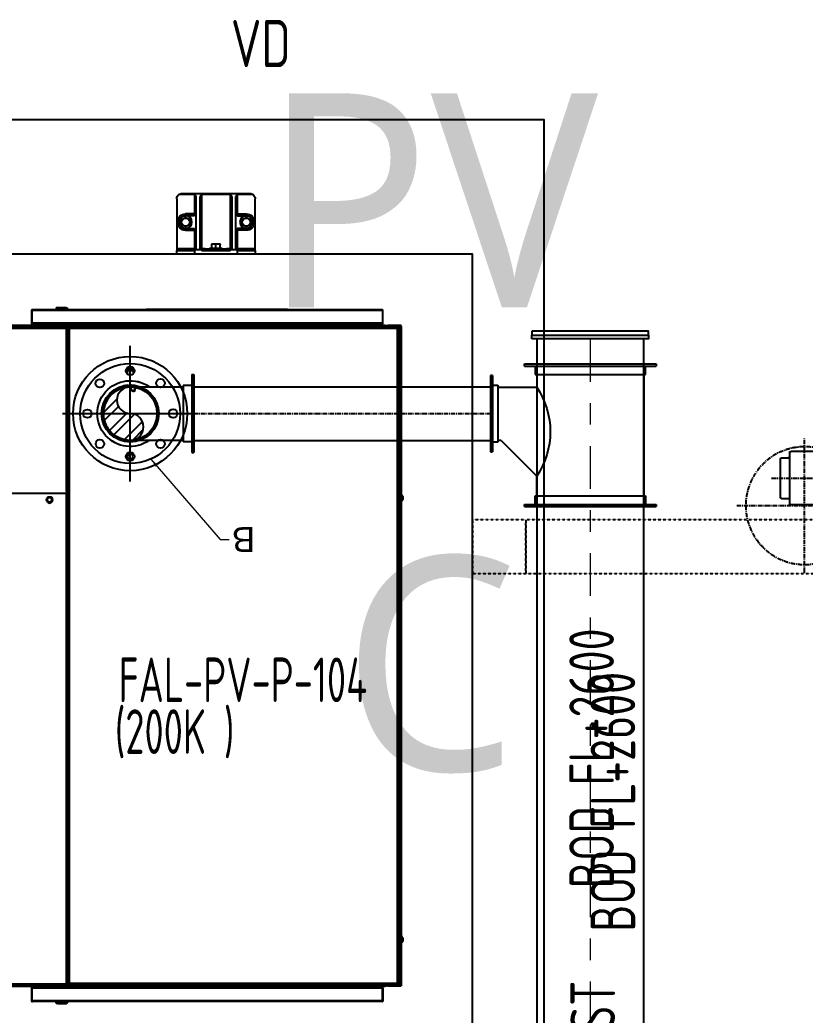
# Model space of a CAD drawing. Extents: x -76427 to 292734, y -42117 to 131250.
# Drawn here: x 13482 to 15682, y 4201 to 6989 of the extents above; entities that cross this region are included whole.
import ezdxf
from ezdxf.enums import TextEntityAlignment as Align

# ---------------------------------------------------------------- set-up
doc = ezdxf.new("R2010")
doc.units = 0
doc.header["$LTSCALE"] = 10
for name, pattern in [('XFM7P10PV$0$CENTER', [2, 1.25, -0.25, 0.25, -0.25]), ('XFM7P10PV$0$Dashed', [2, 1, -1]), ('XFM7P10PV$0$中心', [29.999999, 12, -6, 6, -6]), ('XFM7P10PV-200K$0$CENTER', [2, 1.25, -0.25, 0.25, -0.25]), ('XFM7P10PV-200K$0$中心', [29.999999, 12, -6, 6, -6])]:
    doc.linetypes.add(name, pattern=pattern)
for name, color, linetype in [('H12PL1$0$A-ZONE', 252, 'Continuous'), ('XFM7P10PV$0$M-CWTR-CENT', 252, 'XFM7P10PV$0$CENTER'), ('XFM7P10PV$0$M-CWTR-VAVE', 252, 'Continuous'), ('XFM7P10PV$0$M-HVAC-DAPR', 252, 'Continuous'), ('XFM7P10PV$0$SUPPORT', 252, 'XFM7P10PV$0$Dashed'), ('XFM7P10PV$0$U-CV-EXH-DUCT', 252, 'Continuous'), ('XFM7P10PV$0$U-PCW-TXT', 252, 'Continuous'), ('XFM7P10PV$0$U-PV-EXH', 252, 'Continuous'), ('XFM7P10PV-200K$0$U-CV-EXH-DUCT', 110, 'Continuous'), ('XFM7P10PV-200K$0$U-PCW-TXT', 3, 'Continuous'), ('XFM7P10PV-200K$0$U-PV-EXH', 7, 'Continuous'), ('XFM7Q10PV-200K$0$PV-EQ(200K)', 22, 'Continuous'), ('XFM7Q10PV-200K$0$U-CDA-TXT', 4, 'Continuous')]:
    doc.layers.add(name, color=color, linetype=linetype)
doc.layers.add('XFM7P10PV$0$M-HVAC-DUCT-CNTR', color=252, linetype='XFM7P10PV$0$中心', lineweight=9)
doc.layers.add('XFM7P10PV-200K$0$M-HVAC-DUCT-CNTR', color=1, linetype='XFM7P10PV-200K$0$中心', lineweight=9, true_color=0xff0000)
doc.styles.add('H12PL1$0$Standard', font='', dxfattribs={"width": 0.8})
doc.styles.add('XFM7P10PV$0$aa-txt', font='isocp.shx', dxfattribs={"bigfont": 'chineset'})
doc.styles.add('XFM7P10PV-200K$0$aa-txt', font='isocp.shx', dxfattribs={"bigfont": 'chineset'})
doc.styles.add('XFM7Q10PV-200K$0$aa-txt', font='isocp.shx', dxfattribs={"bigfont": 'chineset.shx'})
doc.styles.add('XFM7Q10PV-200K$0$Atlas Copco 3.5mm', font='arial.ttf')
doc.styles.get('H12PL1$0$Standard').set_extended_font_data('Microsoft JhengHei')
doc.dimstyles.new('XFM7Q10PV-200K$0$Atlas Copco$7', dxfattribs={"dimscale": 10, "dimtxt": 3.5, "dimasz": 2.5, "dimexe": 2, "dimexo": 1, "dimgap": 0.762, "dimtad": 1, "dimdec": 1, "dimrnd": 1e-08, "dimtxsty": 'XFM7Q10PV-200K$0$Atlas Copco 3.5mm', "dimcen": 0.09, "dimdle": 10, "dimclrd": 7, "dimclre": 256, "dimclrt": 7, "dimadec": 1, "dimazin": 2, "dimtfac": 1, "dimtdec": 4, "dimtmove": 0, "dimatfit": 3, "dimfxl": 1, "dimtolj": 1, "dimlwd": 9, "dimlwe": 9, "dimarcsym": 0})

# ---------------------------------------------------------------- blocks, each defined once
blk = doc.blocks.new('H12PL1')
at = {"layer": 'H12PL1$0$A-ZONE', "style": 'H12PL1$0$Standard'}
for s, p in [('PV', (14631.11, 6783.17)), ('C', (14631.11, 5485.87))]:
    blk.add_text(s, height=600, dxfattribs=at).set_placement(p, align=Align.TOP_CENTER)
blk = doc.blocks.new('XFM7Q10PV-200K$0$A$C2895ce91')
for p, q in [((-157.1, 110), (-167.1, 110)), ((-157.1, 110), (-152.1, 110)), ((-157.1, 60), (-157.1, 110)), ((-152.1, 110), (-152.1, 60)), ((-152.1, 110), (-12.1, 110)), ((-100.1, 85), (-100.1, 61.6)), ((-95.1, 85), (-95.1, 60)), ((-87, 90.8), (-87.1, 90.8)), ((-77, 96.5), (-77.1, 96.5)), ((-67, 90.8), (-67.1, 90.8)), ((-59.1, 60), (-59.1, 85)), ((-54.1, 61.6), (-54.1, 85)), ((0, 103.9), (0, 60)), ((2.9, -95), (2.9, 95)), ((-167.1, 60), (-157.1, 60)), ((-154.6, 57.5), (-157.1, 60)), ((-152.1, 60), (-154.6, 57.5)), ((-152.1, 55), (-154.6, 57.5)), ((-154.6, 57.5), (-154.6, 42.5)), ((-152.1, 60), (-100.1, 60)), ((-100.1, 61.6), (-100.1, 60)), ((-95.1, 60), (-100.1, 55)), ((-87.1, 79.2), (-87, 79.2)), ((-77.1, 73.5), (-77, 73.5)), ((-67.1, 79.2), (-67, 79.2)), ((-54.1, 61.6), (-59.1, 60)), ((-54.1, 55), (-59.1, 60)), ((-54.1, 60), (-54.1, 61.6)), ((-54.1, 60), (0, 60)), ((0, 60), (-5.2, 55)), ((-157.1, 40), (-154.6, 42.5)), ((-157.1, -40), (-157.1, 40)), ((-157.1, 30), (-152.1, 30)), ((-154.6, 42.5), (-152.1, 45)), ((-154.6, 42.5), (-152.1, 40)), ((-5.2, 55), (-152.1, 55)), ((-152.1, 45), (-5.2, 45)), ((-152.1, 40), (-152.1, 30)), ((0, 40), (-152.1, 40)), ((-152.1, 26), (-152.1, 30)), ((-5.2, 45), (0, 40)), ((0, 40), (0, -40)), ((-152.1, -30), (-152.1, 26)), ((-152.1, 17.8), (-150.3, 17.8)), ((-152.1, 17.8), (-150.3, 17.8)), ((-150.3, 15.4), (-150.3, 17.8)), ((-150.3, 15.4), (-150.3, 17.8)), ((-150.3, -17.8), (-150.3, 15.4)), ((-150.3, -17.8), (-150.3, 15.4)), ((-148.9, 11.5), (-140.1, 11.5)), ((-148.9, 0), (-140.1, 0)), ((-138.7, 11.5), (-138.7, 5.8)), ((-138.7, 5.8), (-138.7, -5.8)), ((-138.7, 5.8), (-138.7, 5.8)), ((-152.1, -17.8), (-150.3, -17.8)), ((-152.1, -17.8), (-150.3, -17.8)), ((-148.9, -11.5), (-140.1, -11.5)), ((-138.7, -5.8), (-138.7, -11.5)), ((-138.7, -5.8), (-138.7, -5.8)), ((-157.1, -30), (-152.1, -30)), ((-154.6, -42.5), (-157.1, -40)), ((-152.1, -40), (-154.6, -42.5)), ((-152.1, -45), (-154.6, -42.5)), ((-154.6, -42.5), (-154.6, -57.5)), ((-154.6, -57.5), (-152.1, -55)), ((-152.1, -30), (-152.1, -40)), ((-152.1, -40), (0, -40)), ((-5.2, -45), (-152.1, -45)), ((-152.1, -55), (-5.2, -55)), ((-95.1, -60), (-100.1, -55)), ((-54.1, -55), (-59.1, -60)), ((0, -40), (-5.2, -45)), ((-5.2, -55), (0, -60)), ((-157.1, -60), (-167.1, -60)), ((-157.1, -60), (-154.6, -57.5)), ((-157.1, -110), (-157.1, -60)), ((-154.6, -57.5), (-152.1, -60)), ((-152.1, -60), (-152.1, -110)), ((-100.1, -60), (-152.1, -60)), ((-100.1, -61.6), (-100.1, -60)), ((-100.1, -85), (-100.1, -61.6)), ((-95.1, -85), (-95.1, -60)), ((-87, -79.2), (-87.1, -79.2)), ((-77, -73.5), (-77.1, -73.5)), ((-67, -79.2), (-67.1, -79.2)), ((-59.1, -60), (-59.1, -85)), ((-54.1, -61.6), (-59.1, -60)), ((0, -60), (-54.1, -60)), ((-54.1, -60), (-54.1, -61.6)), ((-54.1, -61.6), (-54.1, -85)), ((0, -60), (0, -103.9)), ((-167.1, -110), (-157.1, -110)), ((-152.1, -110), (-157.1, -110)), ((-12.1, -110), (-152.1, -110)), ((-87.1, -90.8), (-87, -90.8)), ((-77.1, -96.5), (-77, -96.5)), ((-67.1, -90.8), (-67, -90.8))]:
    blk.add_line(p, q)
for centre in [(-77.1, 85), (-77.1, -85)]:
    blk.add_circle(centre, 17.8)
for centre, radius, start, end in [((-77.1, 85), 23, 0, 180), ((-77.1, 85), 18, 0, 180), ((-77.1, 85), 11.5, 150.0978, 209.9022), ((-77.1, 85), 11.5, 90.0978, 149.9022), ((-77.1, 85), 11.5, 30.0978, 89.9022), ((-77.1, 85), 11.5, 330.0978, 29.9022), ((-12.1, 95), 15, 36.5452, 90), ((-12.1, 95), 15, 0, 36.5452), ((-77.1, 85), 11.5, 210.0978, 269.9022), ((-77.1, 85), 11.5, 270.0978, 329.9022), ((-77.1, -85), 11.5, 150.0978, 209.9022), ((-77.1, -85), 11.5, 90.0978, 149.9022), ((-77.1, -85), 11.5, 30.0978, 89.9022), ((-77.1, -85), 11.5, 330.0978, 29.9022), ((-77.1, -85), 23, 180, 0), ((-77.1, -85), 18, 180, 0), ((-77.1, -85), 11.5, 210.0978, 269.9022), ((-77.1, -85), 11.5, 270.0978, 329.9022), ((-12.1, -95), 15, 270, 323.4548), ((-12.1, -95), 15, 323.4548, 0)]:
    blk.add_arc(centre, radius, start, end)
for points, weights in [([(-87.1, 90.8), (-88.6, 88.1), (-90.4, 85)], [1, 1.03773186047, 1.00002720507]), ([(-90.4, 85), (-88.6, 81.9), (-87.1, 79.2)], [1.00002720507, 1.03773186047, 1]), ([(-83.7, 96.5), (-85.5, 93.5), (-87, 90.8)], [1.00002720507, 1.03773186047, 1]), ([(-77.1, 96.5), (-80.2, 96.5), (-83.7, 96.5)], [1, 1.03773186047, 1.00002720507]), ([(-70.4, 96.5), (-73.9, 96.5), (-77, 96.5)], [1.00002720507, 1.03773186047, 1]), ([(-67.1, 90.8), (-68.6, 93.5), (-70.4, 96.5)], [1, 1.03773186047, 1.00002720507]), ([(-63.7, 85), (-65.5, 88.1), (-67, 90.8)], [1.00002720507, 1.03773186047, 1]), ([(-67, 79.2), (-65.5, 81.9), (-63.7, 85)], [1, 1.03773186047, 1.00002720507]), ([(-87, 79.2), (-85.5, 76.5), (-83.7, 73.5)], [1, 1.03773186047, 1.00002720507]), ([(-83.7, 73.5), (-80.2, 73.5), (-77.1, 73.5)], [1.00002720507, 1.03773186047, 1]), ([(-77, 73.5), (-73.9, 73.5), (-70.4, 73.5)], [1, 1.03773186047, 1.00002720507]), ([(-70.4, 73.5), (-68.6, 76.5), (-67.1, 79.2)], [1.00002720507, 1.03773186047, 1]), ([(-148.9, 11.5), (-150.1, 11.5), (-150.3, 11.5)], [1.00002720507, 1.03291077108, 1.00841579813]), ([(-150.3, 6.5), (-150.1, 8.8), (-148.9, 11.5)], [1.00841579813, 1.03291077107, 1.00002720507]), ([(-148.9, 0), (-150.1, 2.7), (-150.3, 5)], [1.00002720507, 1.03291077107, 1.00841579813]), ([(-150.3, -5), (-150.1, -2.7), (-148.9, 0)], [1.00841579813, 1.03291077108, 1.00002720507]), ([(-140.1, 11.5), (-138.7, 8.5), (-138.7, 5.8)], [1.00002720507, 1.03773186047, 1]), ([(-138.7, 11.5), (-138.7, 11.5), (-140.1, 11.5)], [1, 1.03773186048, 1.00002720507]), ([(-138.7, 5.8), (-138.7, 3.1), (-140.1, 0)], [1, 1.03773186048, 1.00002720507]), ([(-140.1, 0), (-138.7, -3.1), (-138.7, -5.8)], [1.00002720507, 1.03773186047, 1]), ([(-148.9, -11.5), (-150.1, -8.8), (-150.3, -6.5)], [1.00002720507, 1.03291077107, 1.00841579813]), ([(-150.3, -11.5), (-150.1, -11.5), (-148.9, -11.5)], [1.00841579813, 1.03291077107, 1.00002720507]), ([(-138.7, -5.8), (-138.7, -8.5), (-140.1, -11.5)], [1, 1.03773186047, 1.00002720507]), ([(-140.1, -11.5), (-138.7, -11.5), (-138.7, -11.5)], [1.00002720507, 1.03773186047, 1]), ([(-87.1, -79.2), (-88.6, -81.9), (-90.4, -85)], [1, 1.03773186048, 1.00002720507]), ([(-83.7, -73.5), (-85.5, -76.5), (-87, -79.2)], [1.00002720507, 1.03773186048, 1]), ([(-77.1, -73.5), (-80.2, -73.5), (-83.7, -73.5)], [1, 1.03773186047, 1.00002720507]), ([(-70.4, -73.5), (-73.9, -73.5), (-77, -73.5)], [1.00002720507, 1.03773186047, 1]), ([(-67.1, -79.2), (-68.6, -76.5), (-70.4, -73.5)], [1, 1.03773186047, 1.00002720507]), ([(-63.7, -85), (-65.5, -81.9), (-67, -79.2)], [1.00002720507, 1.03773186047, 1]), ([(-90.4, -85), (-88.6, -88.1), (-87.1, -90.8)], [1.00002720507, 1.03773186048, 1]), ([(-87, -90.8), (-85.5, -93.5), (-83.7, -96.5)], [1, 1.03773186047, 1.00002720507]), ([(-83.7, -96.5), (-80.2, -96.5), (-77.1, -96.5)], [1.00002720507, 1.03773186047, 1]), ([(-77, -96.5), (-73.9, -96.5), (-70.4, -96.5)], [1, 1.03773186047, 1.00002720507]), ([(-70.4, -96.5), (-68.6, -93.5), (-67.1, -90.8)], [1.00002720507, 1.03773186047, 1]), ([(-67, -90.8), (-65.5, -88.1), (-63.7, -85)], [1, 1.03773186047, 1.00002720507])]:
    blk.add_rational_spline(points, weights, degree=2)
for points in [[(-100.1, 61.6), (-98.4, 61.1), (-96.7, 60.5), (-95.1, 60)], [(-100.1, -61.6), (-98.4, -61.1), (-96.7, -60.5), (-95.1, -60)]]:
    blk.add_open_spline(points, degree=3)
blk = doc.blocks.new('XFM7P10PV-200K$0$CV-EXH-TEE-300X150-NEW')
for p, q in [((6.57, 20), (6.57, 19.4)), ((6.57, 20), (43.43, 20)), ((43.43, 19.4), (43.43, 20)), ((6.57, 19.4), (43.43, 19.4)), ((9.57, 19.4), (9.57, 17)), ((9.57, 17), (40.43, 17)), ((10, 17), (10, 11.5)), ((40, -17), (40, 17)), ((40.43, 17), (40.43, 19.4)), ((0, 1.5), (10, 11.5)), ((-2.96, 4.62), (-2.36, 4.62)), ((-2.96, -16.78), (-2.96, 4.62)), ((-2.36, -16.78), (-2.36, 4.62)), ((-0.86, 1.92), (-2.36, 1.92)), ((-0.86, -14.08), (-0.86, 1.92)), ((0, 1.5), (-0.86, 1.5)), ((-0.86, -13.5), (10, -13.5)), ((10, -17), (10, -13.5)), ((-2.36, -14.08), (-0.86, -14.08)), ((-2.36, -16.78), (-2.96, -16.78)), ((6.57, -19.4), (43.43, -19.4)), ((6.57, -19.4), (6.57, -20)), ((9.57, -19.4), (9.57, -17)), ((9.57, -17), (40.43, -17)), ((40.43, -17), (40.43, -19.4)), ((43.43, -20), (43.43, -19.4)), ((6.57, -20), (43.43, -20))]:
    blk.add_line(p, q)
blk.add_arc((-8.73, -1), 22.51, 326.275, 33.725)
blk = doc.blocks.new('XFM7P10PV-200K$0$CV-EXH-150A-DN-new')
for p, q in [((-6.5, 3.72), (-6.5, -11.13)), ((8.5, -11.13), (8.5, 3.72)), ((-6.9, -13.53), (-6.9, -11.13)), ((-6.9, -11.13), (8.9, -11.13)), ((8.9, -13.53), (8.9, -11.13)), ((-9.9, -13.53), (-9.9, -14.13)), ((-9.9, -13.53), (11.9, -13.53)), ((11.9, -13.53), (11.9, -14.13)), ((-9.9, -14.13), (11.9, -14.13))]:
    blk.add_line(p, q)
blk.add_arc((1, 3.72), 9.21, 325.0999, 214.9001)
for points in [[(-6.5, 3.72), (-6.5, 4.37), (-6.33, 5.68), (-5.57, 7.51), (-4.37, 9.08), (-2.8, 10.29), (-0.97, 11.04), (0.34, 11.22), (1, 11.22)], [(1, 11.22), (1.65, 11.22), (2.96, 11.04), (4.79, 10.29), (6.36, 9.08), (7.57, 7.51), (8.32, 5.68), (8.5, 4.37), (8.5, 3.72)]]:
    blk.add_open_spline(points, degree=3)
blk = doc.blocks.new('XFM7P10PV-200K$0$A$Cfa9fd218')
at = {"layer": 'XFM7P10PV-200K$0$U-PV-EXH'}
h = blk.add_hatch(dxfattribs=at)
h.set_pattern_fill('ANSI31', color=256, scale=15, style=0)
h.set_pattern_definition([(45, (-321.55, -376631.01), (-33.6759605, 33.6759605), [])])
edge = h.paths.add_edge_path()
edge.add_arc((0, 37.5), 37.5, 90, 270)
edge.add_arc((0, -37.5), 37.5, -90, 90, ccw=False)
edge.add_arc((0, 0), 75, 90, 270, ccw=False)
at = {"layer": 'XFM7P10PV-200K$0$U-CV-EXH-DUCT', "color": 1, "linetype": 'XFM7P10PV-200K$0$CENTER'}
blk.add_line((178.5, 0), (1009.5, 0), dxfattribs=at)
at = {"layer": 'XFM7P10PV-200K$0$U-PV-EXH'}
for p, q in [((178.5, 75), (1009.5, 75)), ((-90, 0), (90, 0)), ((178.5, -75), (1009.5, -75))]:
    blk.add_line(p, q, dxfattribs=at)
blk.add_circle((0, 0), 75, dxfattribs=at)
for centre, start, end in [((0, 37.5), 90, 270), ((0, -37.5), 270, 90)]:
    blk.add_arc(centre, 37.5, start, end, dxfattribs=at)
at = {"layer": 'XFM7P10PV-200K$0$U-PV-EXH', "xscale": -10, "yscale": 10, "zscale": 10}
for name, p, rotation in [('XFM7P10PV-200K$0$CV-EXH-TEE-300X150-NEW', (1039.1, -60.8), 180), ('XFM7P10PV-200K$0$CV-EXH-150A-DN-new', (37.2, 10), 90)]:
    blk.add_blockref(name, p, dxfattribs=dict(at, rotation=rotation))
blk = doc.blocks.new('XFM7P10PV-200K')
at = {"layer": 'XFM7P10PV-200K$0$M-HVAC-DUCT-CNTR'}
blk.add_line((15080.1, 6094.9), (15080.1, 597.4), dxfattribs=at)
at = {"layer": 'XFM7P10PV-200K$0$U-PV-EXH'}
for p, q in [((14930.1, 6094.9), (14930.1, 945.6)), ((15230.1, 945.6), (15230.1, 6094.9))]:
    blk.add_line(p, q, dxfattribs=at)
at = {"layer": 'XFM7P10PV-200K$0$U-PV-EXH', "elevation": 0}
for points in [[(14916.8, 6117.2), (14916.8, 6106), (15243.4, 6106), (15243.4, 6117.2)], [(14916.8, 6094.9), (14916.8, 6106), (15243.4, 6106), (15243.4, 6094.9)]]:
    blk.add_lwpolyline(points, close=True, dxfattribs=at)
blk.add_blockref('XFM7P10PV-200K$0$A$Cfa9fd218', (13791, 5885.9))
at = {"layer": 'XFM7P10PV-200K$0$U-PCW-TXT', "style": 'XFM7P10PV-200K$0$aa-txt', "width": 0.8}
blk.add_text('BOD FL+2600', height=125, rotation=90, dxfattribs=at).set_placement((15205.9, 4434.1, 0))
blk = doc.blocks.new('XFM7P10PV$0$A$C0D1147C2')
at = {"layer": 'XFM7P10PV$0$M-CWTR-CENT'}
for p, q in [((42504.3, -8848), (42504.3, -9228.6)), ((42427.3, -8945.6), (42427.3, -9624.5)), ((42692.3, -9038.3), (42316.3, -9038.3)), ((42571.7, -9367.3), (42293, -9367.3))]:
    blk.add_line(p, q, dxfattribs=at)
at = {"layer": 'XFM7P10PV$0$M-CWTR-VAVE'}
for p, q in [((42370, -8973.7), (42370, -8993.2)), ((42481.3, -8970.7), (42373, -8970.7)), ((42484.3, -8973.7), (42484.3, -8993.2)), ((42352.1, -9077.3), (42352.1, -8999.3)), ((42355.2, -8996.2), (42499.1, -8996.2)), ((42502.1, -9077.3), (42502.1, -8999.3)), ((42502.1, -9077.3), (42352.1, -9077.3)), ((42355.2, -9080.3), (42499.1, -9080.3)), ((42370, -9097.1), (42370, -9083.4)), ((42484.3, -9097.1), (42484.3, -9083.4)), ((42481.3, -9100.1), (42373, -9100.1)), ((42412.4, -9186.3), (42412.4, -9103.1)), ((42442.3, -9186.3), (42442.3, -9103.1)), ((42466.4, -9186.3), (42388.4, -9186.3)), ((42466.4, -9548.3), (42388.4, -9548.3))]:
    blk.add_line(p, q, dxfattribs=at)
for points in [[(42356.6, -9126), (42388.4, -9126), (42388.4, -9608.6), (42356.6, -9608.6)], [(42466.4, -9126), (42498.1, -9126), (42498.1, -9608.6), (42466.4, -9608.6)]]:
    blk.add_lwpolyline(points, close=True, dxfattribs=at)
at = {"layer": 'XFM7P10PV$0$M-CWTR-VAVE', "linetype": 'XFM7P10PV$0$CENTER'}
blk.add_circle((42504.3, -9038.3), 165, dxfattribs=at)
at = {"layer": 'XFM7P10PV$0$M-CWTR-VAVE'}
for centre, radius, start, end in [((42373, -8973.7), 3.02, 90, 180), ((42481.3, -8973.7), 3.02, 0, 90), ((42355.2, -8999.3), 3.02, 90, 180), ((42367, -8993.2), 3.02, 270, 0), ((42487.3, -8993.2), 3.02, 180, 270), ((42499.1, -8999.3), 3.02, 0, 90), ((42355.2, -9077.3), 3.02, 180, 270), ((42367, -9083.4), 3.02, 0, 90), ((42487.3, -9083.4), 3.02, 90, 180), ((42499.1, -9077.3), 3.02, 270, 0), ((42373, -9097.1), 3.02, 180, 270), ((42409.4, -9103.1), 3, 0, 90), ((42445.3, -9103.1), 3, 90, 180), ((42481.3, -9097.1), 3.02, 270, 0)]:
    blk.add_arc(centre, radius, start, end, dxfattribs=at)
blk = doc.blocks.new('XFM7P10PV$0$CV-EXH-TEE-300X150-NEW')
for p, q in [((6.57, 20), (6.57, 19.4)), ((6.57, 20), (43.43, 20)), ((43.43, 19.4), (43.43, 20)), ((6.57, 19.4), (43.43, 19.4)), ((9.57, 19.4), (9.57, 17)), ((9.57, 17), (40.43, 17)), ((10, 17), (10, 11.5)), ((40, -17), (40, 17)), ((40.43, 17), (40.43, 19.4)), ((0, 1.5), (10, 11.5)), ((-2.96, 4.62), (-2.36, 4.62)), ((-2.96, -16.78), (-2.96, 4.62)), ((-2.36, -16.78), (-2.36, 4.62)), ((-0.86, 1.92), (-2.36, 1.92)), ((-0.86, -14.08), (-0.86, 1.92)), ((0, 1.5), (-0.86, 1.5)), ((-0.86, -13.5), (10, -13.5)), ((10, -17), (10, -13.5)), ((-2.36, -14.08), (-0.86, -14.08)), ((-2.36, -16.78), (-2.96, -16.78)), ((6.57, -19.4), (43.43, -19.4)), ((6.57, -19.4), (6.57, -20)), ((9.57, -19.4), (9.57, -17)), ((9.57, -17), (40.43, -17)), ((40.43, -17), (40.43, -19.4)), ((43.43, -20), (43.43, -19.4)), ((6.57, -20), (43.43, -20))]:
    blk.add_line(p, q)
blk.add_arc((-8.73, -1), 22.51, 326.275, 33.725)
blk = doc.blocks.new('XFM7P10PV$0$CV-EXH-150A-DN-new')
for p, q in [((-6.5, 3.72), (-6.5, -11.13)), ((8.5, -11.13), (8.5, 3.72)), ((-6.9, -13.53), (-6.9, -11.13)), ((-6.9, -11.13), (8.9, -11.13)), ((8.9, -13.53), (8.9, -11.13)), ((-9.9, -13.53), (-9.9, -14.13)), ((-9.9, -13.53), (11.9, -13.53)), ((11.9, -13.53), (11.9, -14.13)), ((-9.9, -14.13), (11.9, -14.13))]:
    blk.add_line(p, q)
blk.add_arc((1, 3.72), 9.21, 325.0999, 214.9001)
for points in [[(-6.5, 3.72), (-6.5, 4.37), (-6.33, 5.68), (-5.57, 7.51), (-4.37, 9.08), (-2.8, 10.29), (-0.97, 11.04), (0.34, 11.22), (1, 11.22)], [(1, 11.22), (1.65, 11.22), (2.96, 11.04), (4.79, 10.29), (6.36, 9.08), (7.57, 7.51), (8.32, 5.68), (8.5, 4.37), (8.5, 3.72)]]:
    blk.add_open_spline(points, degree=3)
blk = doc.blocks.new('XFM7P10PV')
at = {"layer": 'XFM7P10PV$0$U-PV-EXH'}
h = blk.add_hatch(dxfattribs=at)
h.set_pattern_fill('ANSI31', color=256, scale=15, style=0)
h.set_pattern_definition([(45, (13469.45, -370745.124), (-33.6759605, 33.6759605), [])])
edge = h.paths.add_edge_path()
edge.add_arc((13791, 5923.4), 37.5, 90, 270)
edge.add_arc((13791, 5848.4), 37.5, -90, 90, ccw=False)
edge.add_arc((13791, 5885.9), 75, 90, 270, ccw=False)
at = {"layer": 'XFM7P10PV$0$M-HVAC-DUCT-CNTR'}
blk.add_line((15080.1, 6094.9), (15080.1, 597.4), dxfattribs=at)
at = {"layer": 'XFM7P10PV$0$SUPPORT', "color": 2, "ltscale": 0.05}
for points in [[(14750, 5438.3), (14900, 5438.3), (14900, 5588.3), (14750, 5588.3)], [(16279.8, 5588.3), (14900, 5588.3), (14900, 5438.3), (16279.8, 5438.3)]]:
    blk.add_lwpolyline(points, close=True, dxfattribs=at)
at = {"layer": 'XFM7P10PV$0$U-CV-EXH-DUCT', "color": 1, "linetype": 'XFM7P10PV$0$CENTER'}
blk.add_line((13969.5, 5885.9), (14800.5, 5885.9), dxfattribs=at)
at = {"layer": 'XFM7P10PV$0$U-PV-EXH'}
for p, q in [((14930.1, 6094.9), (14930.1, 945.6)), ((15230.1, 945.6), (15230.1, 6094.9)), ((13969.5, 5960.9), (14800.5, 5960.9)), ((13701, 5885.9), (13881, 5885.9)), ((13969.5, 5810.9), (14800.5, 5810.9))]:
    blk.add_line(p, q, dxfattribs=at)
at = {"layer": 'XFM7P10PV$0$U-PV-EXH', "elevation": 0}
for points in [[(14916.8, 6117.2), (14916.8, 6106), (15243.4, 6106), (15243.4, 6117.2)], [(14916.8, 6094.9), (14916.8, 6106), (15243.4, 6106), (15243.4, 6094.9)]]:
    blk.add_lwpolyline(points, close=True, dxfattribs=at)
at = {"layer": 'XFM7P10PV$0$U-PV-EXH'}
blk.add_circle((13791, 5885.9), 75, dxfattribs=at)
for centre, start, end in [((13791, 5923.4), 90, 270), ((13791, 5848.4), 270, 90)]:
    blk.add_arc(centre, 37.5, start, end, dxfattribs=at)
at = {"xscale": -1, "rotation": 90}
blk.add_blockref('XFM7P10PV$0$A$C0D1147C2', (6642.4, 48132.2), dxfattribs=at)
at = {"layer": 'XFM7P10PV$0$U-PV-EXH', "xscale": -10, "yscale": 10, "zscale": 10}
for name, p, rotation in [('XFM7P10PV$0$CV-EXH-TEE-300X150-NEW', (14830.1, 5825.1), 180), ('XFM7P10PV$0$CV-EXH-150A-DN-new', (13828.2, 5895.8), 90)]:
    blk.add_blockref(name, p, dxfattribs=dict(at, rotation=rotation))
at = {"layer": 'XFM7P10PV$0$M-HVAC-DAPR', "style": 'XFM7P10PV$0$aa-txt', "width": 0.8}
blk.add_text('VD', height=132.36, dxfattribs=at).set_placement((14073.1, 6922.6, 0), align=Align.MIDDLE_LEFT)
at = {"layer": 'XFM7P10PV$0$U-PCW-TXT', "style": 'XFM7P10PV$0$aa-txt', "width": 0.8}
for s, p in [('BOD FL+2600', (15146.4, 4555.8, 0)), ('%%C300 EXHAUST', (15149.4, 3452.8, 0))]:
    blk.add_text(s, height=125, rotation=90, dxfattribs=at).set_placement(p)
blk = doc.blocks.new('XFM7Q10PV-200K$0$PV-主機 - Mega-V57-CUB_L40')
for p, q in [((-925.5, 1395), (-925.5, -1365)), ((-923.5, 1395), (-923.5, -1365)), ((-922, 1399), (-922, -1369)), ((922, -1369), (922, 1399)), ((923.5, -1365), (923.5, 1395)), ((925.5, -1365), (925.5, 1395)), ((-921.8, -473.7), (-921.8, 593.7)), ((-919, 592.2), (-919, -472.3)), ((917.2, -472.3), (917.2, 592.2)), ((920, 593.7), (920, -473.7)), ((455.2, 145), (455.2, -472.3)), ((-969, -1356.8), (-969, -377.3)), ((-931.7, -374.6), (-966.2, -374.6)), ((-966.2, -375.8), (-966.2, -374.6)), ((-966.2, -375.8), (-931.7, -375.8)), ((-966.2, -375.9), (-931.7, -375.9)), ((-966.2, -375.9), (-966.2, -1358.2)), ((-931.7, -375.8), (-931.7, -374.6)), ((-931.7, -1358.2), (-931.7, -375.9)), ((-929, -377.4), (-929, -377.3)), ((-929, -377.3), (-929, -377.3)), ((-929, -377.4), (-929, -1356.7)), ((-925.5, -389.6), (-929, -389.6)), ((-922.7, -389.6), (-923.5, -389.6)), ((-922.7, -1344.6), (-922.7, -389.6)), ((929.6, -376.8), (929.6, -376.8)), ((929.6, -376.8), (929.6, -376.9)), ((929.6, -1356.2), (929.6, -376.9)), ((932.4, -374.1), (932.4, -375.3)), ((966.9, -374.1), (932.4, -374.1)), ((966.9, -375.3), (932.4, -375.3)), ((932.4, -375.4), (932.4, -1357.7)), ((932.4, -375.4), (966.9, -375.4)), ((966.9, -375.3), (966.9, -374.1)), ((966.9, -1357.7), (966.9, -375.4)), ((969.6, -376.8), (969.6, -1356.3)), ((-975, -447.6), (-972, -443.6)), ((-972, -475.6), (-972, -443.6)), ((-972, -443.6), (-969, -443.6)), ((972.6, -443.1), (969.6, -443.1)), ((972.6, -443.1), (972.6, -475.1)), ((975.6, -447.1), (972.6, -443.1)), ((-975, -471.6), (-975, -447.6)), ((-975, -471.6), (-972, -475.6)), ((-921.8, -473.7), (-920.5, -473.7)), ((-920.2, -473.7), (-920.5, -473.7)), ((-920.5, -475), (-920.5, -473.8)), ((-919, -472.3), (455.2, -472.3)), ((460, -472.3), (455.2, -472.3)), ((455.2, -475), (455.2, -472.3)), ((460, -472.3), (917.2, -472.3)), ((460, -475), (460, -472.3)), ((678.5, -461), (678.5, -841)), ((918.4, -473.7), (918.7, -473.7)), ((920, -473.7), (918.7, -473.7)), ((918.7, -475), (918.7, -473.8)), ((975.6, -471.1), (972.6, -475.1)), ((975.6, -447.1), (975.6, -471.1)), ((-972, -475.6), (-969, -475.6)), ((455.2, -475), (-920.5, -475)), ((-920, -1401.2), (-920, -478.8)), ((-920, -478.8), (-918.8, -478.8)), ((-918.4, -478.8), (-918.8, -478.8)), ((-918.7, -477.5), (918.7, -477.5)), ((-918.7, -477.5), (-918.7, -478.8)), ((917.2, -480.3), (-917.3, -480.3)), ((-917.3, -480.3), (-917.3, -1399.8)), ((-885.5, -475), (-885.5, -477.5)), ((-873.7, -476), (-873.7, -475)), ((-873.7, -476), (873.7, -476)), ((-873.7, -477.5), (-873.7, -476)), ((918.7, -475), (460, -475)), ((873.7, -475), (873.7, -476)), ((873.7, -476), (873.7, -477.5)), ((885.5, -477.5), (885.5, -475)), ((917.2, -1399.8), (917.2, -480.3)), ((918.4, -478.8), (918.7, -478.8)), ((918.7, -477.5), (918.7, -478.8)), ((920, -478.8), (918.7, -478.8)), ((920, -478.8), (920, -1401.2)), ((972.6, -475.1), (969.6, -475.1)), ((715.4, -584.1), (715.3, -584.3)), ((488.5, -651), (868.5, -651)), ((739.9, -659.3), (743.2, -653.5)), ((739.9, -659.3), (743.2, -665)), ((743.2, -665), (743.2, -653.5)), ((743.2, -653.5), (757.4, -653.5)), ((743.2, -665), (757.2, -665)), ((757.4, -664.1), (757.4, -653.5)), ((758.4, -649.8), (758.5, -649.7)), ((758.4, -654.5), (758.4, -649.8)), ((787.4, -655.4), (787.4, -646.2)), ((788.4, -644.3), (788.4, -657.3)), ((798.4, -659.3), (789.9, -659.3)), ((798.4, -642.3), (790.1, -642.3)), ((798.4, -659.3), (798.4, -642.3)), ((798.4, -650.2), (810.5, -650.2)), ((798.4, -652.7), (810.3, -652.7)), ((798.4, -653.6), (810.2, -653.6)), ((798.4, -657.4), (808.5, -657.4)), ((798.4, -662.8), (798.4, -659.3)), ((969.6, -695.7), (969.6, -695.7)), ((969.6, -703.3), (969.6, -703.3)), ((969.6, -704.7), (969.8, -704.7)), ((969.6, -705), (969.8, -705)), ((969.6, -705.4), (969.8, -705.4)), ((969.6, -706.1), (969.8, -706.1)), ((969.6, -706.3), (969.8, -706.3)), ((969.8, -705), (969.8, -704.7)), ((969.8, -705.4), (969.8, -705)), ((969.8, -706.1), (969.8, -705.4)), ((969.8, -706.3), (969.8, -706.1)), ((969.8, -1026.3), (969.8, -706.3)), ((969.6, -1026.3), (969.8, -1026.3)), ((969.6, -1026.6), (969.8, -1026.6)), ((969.6, -1027), (969.8, -1027)), ((969.6, -1034.1), (969.6, -1027.7)), ((969.6, -1027.7), (969.8, -1027.7)), ((969.8, -1026.6), (969.8, -1026.3)), ((969.8, -1027), (969.8, -1026.6)), ((969.8, -1027.7), (969.8, -1027)), ((969.6, -1042.2), (969.6, -1034.1)), ((969.6, -1034.1), (969.6, -1034.1)), ((969.6, -1056.9), (969.6, -1042.2)), ((969.6, -1042.2), (969.6, -1042.2)), ((969.6, -1065), (969.6, -1056.9)), ((969.6, -1056.9), (969.6, -1056.9)), ((969.6, -1056.9), (969.6, -1056.9)), ((969.6, -1074.3), (969.6, -1065)), ((969.6, -1065), (969.6, -1065)), ((969.6, -1083.9), (969.6, -1074.3)), ((969.6, -1074.3), (969.6, -1074.3)), ((969.6, -1092.1), (969.6, -1083.9)), ((969.6, -1083.9), (969.6, -1083.9)), ((969.6, -1092.1), (969.6, -1092.1)), ((-931.7, -1358.2), (-966.2, -1358.2)), ((-966.2, -1358.3), (-931.7, -1358.3)), ((-966.2, -1358.3), (-966.2, -1359.6)), ((-966.2, -1359.6), (-931.7, -1359.6)), ((-931.7, -1359.6), (-931.7, -1358.3)), ((-925.5, -1344.6), (-929, -1344.6)), ((-929, -1356.8), (-929, -1356.7)), ((-929, -1356.8), (-929, -1356.8)), ((-925.5, -1369), (-925.5, -1365)), ((-923.5, -1365), (-925.5, -1365)), ((-922.7, -1344.6), (-923.5, -1344.6)), ((-923.5, -1365), (-923.5, -1369)), ((925.5, -1365), (923.5, -1365)), ((923.5, -1369), (923.5, -1365)), ((925.5, -1365), (925.5, -1369)), ((929.6, -1356.2), (929.6, -1356.3)), ((929.6, -1356.3), (929.6, -1356.3)), ((966.9, -1357.7), (932.4, -1357.7)), ((932.4, -1357.8), (932.4, -1359.1)), ((966.9, -1357.8), (932.4, -1357.8)), ((932.4, -1359.1), (966.9, -1359.1)), ((966.9, -1357.8), (966.9, -1359.1)), ((-925.5, -1369), (-923.5, -1369)), ((-925, -1369), (-925, -1369.3)), ((-925, -1373.3), (-925, -1369.3)), ((-923, -1369.3), (-925, -1369.3)), ((-925, -1373.3), (-923, -1373.3)), ((-925, -1373.3), (-925, -1405.8)), ((-924.2, -1369.3), (-924.2, -1369)), ((-923.5, -1369), (-922, -1369)), ((-923, -1369.3), (-923, -1373.3)), ((-923, -1369.3), (-920, -1369.3)), ((-923, -1373.3), (-923, -1405.8)), ((-920, -1369), (-922, -1369)), ((-920.7, -1369), (-920.7, -1369.3)), ((922, -1369), (920, -1369)), ((920, -1369.3), (923, -1369.3)), ((921.5, -1369), (921.5, -1369.3)), ((923.5, -1369), (922, -1369)), ((925, -1369.3), (923, -1369.3)), ((923, -1373.3), (923, -1369.3)), ((923, -1373.3), (925, -1373.3)), ((923, -1373.3), (923, -1405.8)), ((923.5, -1369), (925.5, -1369)), ((925, -1369), (925, -1369.3)), ((925, -1369.3), (925, -1373.3)), ((925, -1405.8), (925, -1373.3)), ((-925, -1405.8), (-925, -1410)), ((-925, -1405.8), (-923, -1405.8)), ((-922, -1410), (-925, -1410)), ((-923, -1405.8), (-921.5, -1405.8)), ((-921.9, -1406.6), (-922.8, -1406.6)), ((-922, -1409.7), (-922, -1410)), ((-921.3, -1410), (-922, -1410)), ((-921.9, -1405.8), (-921.9, -1406.6)), ((-921.5, -1405.8), (-921.5, -1407.3)), ((-921.5, -1405.8), (921.5, -1405.8)), ((-921.5, -1407.3), (-921.5, -1409.3)), ((-921.5, -1407.3), (921.5, -1407.3)), ((-921.5, -1409.3), (921.5, -1409.3)), ((-920.3, -1410.1), (-920.3, -1409.3)), ((-919.3, -1410.1), (-920.3, -1410.1)), ((-920, -1401.2), (-918.8, -1401.2)), ((-919.3, -1409.3), (-919.3, -1410.1)), ((-834.9, -1409.3), (-919.3, -1410.1)), ((-918.4, -1401.2), (-918.8, -1401.2)), ((-918.7, -1402.5), (-918.7, -1401.3)), ((918.7, -1402.5), (-918.7, -1402.5)), ((-917.3, -1399.8), (917.2, -1399.8)), ((-810.3, -1410), (-907.4, -1410)), ((-800.8, -1410.1), (-809.8, -1410.1)), ((-803.9, -1410.6), (-803.9, -1410.1)), ((-800.8, -1410.6), (-803.9, -1410.6)), ((-802.7, -1409.6), (-802.7, -1409.3)), ((-784.9, -1409.4), (-802.7, -1409.6)), ((-802, -1411.9), (-802, -1410.6)), ((-802, -1411.9), (-800.6, -1411.9)), ((-800.8, -1410.9), (-800.8, -1409.6)), ((-800.8, -1410.9), (-786.8, -1410.8)), ((-790.6, -1414.5), (-799.5, -1414.5)), ((-789.4, -1413.4), (-798.2, -1413.4)), ((-786.8, -1410.8), (-786.8, -1409.4)), ((456.7, -1410.1), (-786.8, -1410.1)), ((-786.1, -1410.6), (-786.8, -1410.6)), ((-786.1, -1410.6), (-786.1, -1410.1)), ((-784.9, -1409.4), (-784.9, -1409.3)), ((433.1, -1410.6), (433.1, -1410.1)), ((450.9, -1410.6), (433.1, -1410.6)), ((435, -1411.9), (435, -1410.6)), ((435, -1411.9), (449, -1411.9)), ((446.4, -1414.5), (437.5, -1414.5)), ((449, -1411.9), (449, -1410.6)), ((450.9, -1410.6), (450.9, -1410.1)), ((465.5, -1410), (457.2, -1410)), ((465.5, -1410), (465.5, -1409.3)), ((920.5, -1410), (465.5, -1410)), ((918.4, -1401.2), (918.7, -1401.2)), ((920, -1401.2), (918.7, -1401.2)), ((918.7, -1402.5), (918.7, -1401.3)), ((920.5, -1409.3), (920.5, -1410)), ((921.5, -1410), (920.5, -1410)), ((921.5, -1407.3), (921.5, -1405.8)), ((921.5, -1405.8), (923, -1405.8)), ((921.5, -1409.3), (921.5, -1407.3)), ((921.5, -1410), (921.5, -1409.3)), ((922, -1410), (921.5, -1410)), ((922, -1405.8), (922, -1407.2)), ((922, -1410), (922, -1410)), ((922, -1410), (925, -1410)), ((923, -1405.8), (925, -1405.8)), ((924.9, -1406.5), (925, -1406.5)), ((925, -1406.5), (925, -1405.8)), ((925, -1410), (925, -1406.5))]:
    blk.add_line(p, q)
for centre, radius in [((437, -425), 8.5), ((678.5, -651), 160), ((678.5, -651), 140), ((678.3, -531), 12), ((593.5, -566.3), 12), ((763.2, -566), 12), ((678.5, -651), 80), ((558.5, -651.2), 12), ((798.5, -650.8), 12), ((558.5, -651.2), 7), ((593.7, -736), 12), ((763.5, -735.7), 12), ((678.6, -771), 12)]:
    blk.add_circle(centre, radius)
for centre, radius, start, end in [((-931.7, -377.3), 1.5, 68.9974, 90), ((932.4, -376.8), 1.5, 90, 111.0026), ((432.7, -425), 5, 132.9888, 227.0112), ((437, -425), 6.5, 120, 180), ((437, -425), 6.5, 180, 240), ((437, -425), 6.5, 60, 120), ((437, -425), 6.5, 240, 300), ((437, -425), 6.5, 0, 60), ((437, -425), 6.5, 300, 0), ((675.2, -658.3), 84.1, 8.9822, 61.5), ((675.2, -658.3), 84.3, 10.6297, 61.5), ((757.4, -652.5), 1, 270, 0), ((787.4, -644.8), 1, 282.229, 0), ((798.5, -650.8), 7, 5.0812, 90.6129), ((798.5, -650.8), 7, 269.3871, 289.7237), ((-931.7, -1356.8), 1.5, 270, 291.0026), ((932.4, -1356.3), 1.5, 248.9974, 270), ((-921.5, -1405.8), 3.5, 180, 270), ((-921.5, -1405.8), 1.5, 180, 270), ((-920.4, -1406.6), 3.5, 224.4042, 270.5273), ((-920.4, -1406.6), 1.5, 180.5273, 208.0554), ((-799.5, -1411.9), 2.56, 180, 270), ((-798.3, -1410.9), 2.56, 180.5273, 270.5273), ((-790.6, -1411.9), 2.56, 270, 330.453), ((-789.4, -1410.8), 2.56, 270.5273, 0.5273), ((437.5, -1411.9), 2.56, 180, 270), ((446.4, -1411.9), 2.56, 270, 0), ((465.5, -1406.5), 3.5, 234.0351, 270), ((921.5, -1405.8), 3.5, 270, 0), ((921.5, -1405.8), 1.5, 270, 0), ((921.5, -1406.5), 3.5, 270, 0)]:
    blk.add_arc(centre, radius, start, end)
for centre, ratio in [((807.4, -651.5), 0.5), ((807.4, -655.3), 0.866025)]:
    blk.add_ellipse(centre, major_axis=(0.75, 0), ratio=ratio)
blk.add_ellipse((807.4, -654.8), major_axis=(0.75, 0), ratio=0.866025, start_param=3.536692, end_param=5.888086)
for points, knots in [([(-966.2, -374.6), (-967.2, -374.6), (-968.2, -375.1), (-968.7, -376), (-968.9, -376.4), (-969, -376.9), (-969, -377.3)], [0, 0, 0, 0, 1.087346, 1.087346, 1.087346, 1.570796, 1.570796, 1.570796, 1.570796]), ([(-969, -377.3), (-969, -377), (-968.4, -376.6), (-967.5, -376.3), (-967.1, -376.2), (-966.7, -376), (-966.2, -375.9)], [0, 0, 0, 0, 1.087346, 1.087346, 1.087346, 1.570796, 1.570796, 1.570796, 1.570796]), ([(-967.3, -376.2), (-967.1, -376.1), (-966.9, -375.9), (-966.7, -375.9), (-966.5, -375.8), (-966.4, -375.8), (-966.2, -375.8)], [0.7978126, 0.7978126, 0.7978126, 0.7978126, 1.2652557, 1.2652557, 1.2652557, 1.5707963, 1.5707963, 1.5707963, 1.5707963]), ([(-929, -377.3), (-929, -376.4), (-929.5, -375.4), (-930.3, -374.9), (-930.7, -374.7), (-931.2, -374.6), (-931.7, -374.6)], [-1.570796, -1.570796, -1.570796, -1.570796, -0.539931, -0.539931, -0.539931, 0, 0, 0, 0]), ([(-931.7, -375.9), (-930.8, -375.9), (-929.9, -376.2), (-929.4, -376.6), (-929.1, -376.8), (-929, -377.1), (-929, -377.4)], [0, 0, 0, 0, 1.030866, 1.030866, 1.030866, 1.570796, 1.570796, 1.570796, 1.570796]), ([(932.4, -374.1), (931.4, -374.1), (930.5, -374.6), (930, -375.4), (929.7, -375.8), (929.6, -376.3), (929.6, -376.8)], [0, 0, 0, 0, 1.030866, 1.030866, 1.030866, 1.570796, 1.570796, 1.570796, 1.570796]), ([(929.6, -376.9), (929.6, -376.4), (930.1, -375.8), (930.9, -375.6), (931.4, -375.4), (931.9, -375.4), (932.4, -375.4)], [-1.570796, -1.570796, -1.570796, -1.570796, -0.539931, -0.539931, -0.539931, 0, 0, 0, 0]), ([(969.6, -376.8), (969.6, -375.8), (969, -374.8), (968.1, -374.4), (967.7, -374.2), (967.3, -374.1), (966.9, -374.1)], [0, 0, 0, 0, 1.087346, 1.087346, 1.087346, 1.570796, 1.570796, 1.570796, 1.570796]), ([(967.9, -375.7), (967.7, -375.6), (967.5, -375.4), (967.3, -375.4), (967.2, -375.3), (967, -375.3), (966.9, -375.3)], [0.7978126, 0.7978126, 0.7978126, 0.7978126, 1.2652557, 1.2652557, 1.2652557, 1.5707963, 1.5707963, 1.5707963, 1.5707963]), ([(966.9, -375.4), (967.9, -375.7), (968.8, -376), (969.3, -376.4), (969.5, -376.5), (969.6, -376.7), (969.6, -376.8)], [0, 0, 0, 0, 1.087346, 1.087346, 1.087346, 1.570796, 1.570796, 1.570796, 1.570796]), ([(-919, -472.3), (-920, -472.6), (-921, -472.9), (-921.5, -473.2), (-921.7, -473.4), (-921.8, -473.5), (-921.8, -473.7)], [0, 0, 0, 0, 1.087346, 1.087346, 1.087346, 1.570796, 1.570796, 1.570796, 1.570796]), ([(-919, -472.3), (-919.4, -472.9), (-919.8, -473.5), (-920.2, -473.7), (-920.3, -473.7), (-920.4, -473.8), (-920.5, -473.8)], [0, 0, 0, 0, 1.265256, 1.265256, 1.265256, 1.570796, 1.570796, 1.570796, 1.570796]), ([(-919, -472.3), (-919.4, -473.2), (-919.7, -474.2), (-920, -474.7), (-920.2, -474.9), (-920.3, -475), (-920.5, -475)], [0, 0, 0, 0, 1.087346, 1.087346, 1.087346, 1.570796, 1.570796, 1.570796, 1.570796]), ([(-920.5, -473.7), (-920.5, -473.3), (-920.1, -472.9), (-919.5, -472.5), (-919.3, -472.4), (-919.2, -472.3), (-919, -472.3)], [0, 0, 0, 0, 1.265256, 1.265256, 1.265256, 1.570796, 1.570796, 1.570796, 1.570796]), ([(918.7, -473.8), (918.3, -473.8), (917.9, -473.3), (917.5, -472.7), (917.4, -472.6), (917.3, -472.4), (917.2, -472.3)], [0, 0, 0, 0, 1.265256, 1.265256, 1.265256, 1.570796, 1.570796, 1.570796, 1.570796]), ([(917.2, -472.3), (917.6, -473.2), (917.9, -474.2), (918.2, -474.7), (918.4, -474.9), (918.5, -475), (918.7, -475)], [0, 0, 0, 0, 1.087346, 1.087346, 1.087346, 1.570796, 1.570796, 1.570796, 1.570796]), ([(917.2, -472.3), (917.9, -472.6), (918.5, -473), (918.7, -473.4), (918.7, -473.5), (918.7, -473.6), (918.7, -473.7)], [0, 0, 0, 0, 1.265256, 1.265256, 1.265256, 1.570796, 1.570796, 1.570796, 1.570796]), ([(917.2, -472.3), (918.2, -472.6), (919.2, -472.9), (919.7, -473.2), (919.9, -473.4), (920, -473.5), (920, -473.7)], [0, 0, 0, 0, 1.087346, 1.087346, 1.087346, 1.570796, 1.570796, 1.570796, 1.570796]), ([(-917.3, -480.3), (-918.3, -479.9), (-919.2, -479.6), (-919.7, -479.3), (-919.9, -479.1), (-920, -479), (-920, -478.8)], [0, 0, 0, 0, 1.087346, 1.087346, 1.087346, 1.570796, 1.570796, 1.570796, 1.570796]), ([(-917.3, -480.3), (-917.9, -479.9), (-918.5, -479.5), (-918.7, -479.1), (-918.8, -479), (-918.8, -478.9), (-918.8, -478.8)], [0, 0, 0, 0, 1.265256, 1.265256, 1.265256, 1.570796, 1.570796, 1.570796, 1.570796]), ([(-917.3, -480.3), (-917.6, -479.3), (-917.9, -478.3), (-918.3, -477.8), (-918.4, -477.6), (-918.6, -477.5), (-918.7, -477.5)], [0, 0, 0, 0, 1.087346, 1.087346, 1.087346, 1.570796, 1.570796, 1.570796, 1.570796]), ([(-918.7, -478.8), (-918.3, -478.8), (-917.9, -479.2), (-917.6, -479.8), (-917.5, -479.9), (-917.4, -480.1), (-917.3, -480.3)], [0, 0, 0, 0, 1.265256, 1.265256, 1.265256, 1.570796, 1.570796, 1.570796, 1.570796]), ([(917.2, -480.3), (917.6, -479.3), (917.9, -478.3), (918.2, -477.8), (918.4, -477.6), (918.5, -477.5), (918.7, -477.5)], [0, 0, 0, 0, 1.087346, 1.087346, 1.087346, 1.570796, 1.570796, 1.570796, 1.570796]), ([(917.2, -480.3), (917.6, -479.6), (918, -479), (918.4, -478.8), (918.5, -478.8), (918.6, -478.8), (918.7, -478.8)], [0, 0, 0, 0, 1.265256, 1.265256, 1.265256, 1.570796, 1.570796, 1.570796, 1.570796]), ([(918.7, -478.8), (918.7, -479.2), (918.3, -479.6), (917.7, -480), (917.5, -480.1), (917.4, -480.2), (917.2, -480.3)], [0, 0, 0, 0, 1.265256, 1.265256, 1.265256, 1.570796, 1.570796, 1.570796, 1.570796]), ([(917.2, -480.3), (918.2, -479.9), (919.2, -479.6), (919.7, -479.3), (919.9, -479.1), (920, -479), (920, -478.8)], [0, 0, 0, 0, 1.087346, 1.087346, 1.087346, 1.570796, 1.570796, 1.570796, 1.570796]), ([(-969, -1356.8), (-969, -1357.8), (-968.4, -1358.8), (-967.5, -1359.2), (-967.1, -1359.4), (-966.7, -1359.6), (-966.2, -1359.6)], [0, 0, 0, 0, 1.087346, 1.087346, 1.087346, 1.570796, 1.570796, 1.570796, 1.570796]), ([(-966.2, -1358.2), (-967.2, -1357.9), (-968.2, -1357.6), (-968.7, -1357.2), (-968.9, -1357.1), (-969, -1357), (-969, -1356.8)], [0, 0, 0, 0, 1.087346, 1.087346, 1.087346, 1.570796, 1.570796, 1.570796, 1.570796]), ([(-967.3, -1357.9), (-967.1, -1358), (-966.9, -1358.2), (-966.7, -1358.2), (-966.5, -1358.3), (-966.4, -1358.3), (-966.2, -1358.3)], [0.7978126, 0.7978126, 0.7978126, 0.7978126, 1.2652557, 1.2652557, 1.2652557, 1.5707963, 1.5707963, 1.5707963, 1.5707963]), ([(-929, -1356.7), (-929, -1357.2), (-929.5, -1357.8), (-930.3, -1358), (-930.7, -1358.2), (-931.2, -1358.2), (-931.7, -1358.2)], [-1.570796, -1.570796, -1.570796, -1.570796, -0.539931, -0.539931, -0.539931, 0, 0, 0, 0]), ([(-931.7, -1359.6), (-930.8, -1359.6), (-929.9, -1359), (-929.4, -1358.2), (-929.1, -1357.8), (-929, -1357.3), (-929, -1356.8)], [0, 0, 0, 0, 1.030866, 1.030866, 1.030866, 1.570796, 1.570796, 1.570796, 1.570796]), ([(932.4, -1357.7), (931.4, -1357.7), (930.5, -1357.4), (930, -1357), (929.7, -1356.8), (929.6, -1356.5), (929.6, -1356.2)], [0, 0, 0, 0, 1.030866, 1.030866, 1.030866, 1.570796, 1.570796, 1.570796, 1.570796]), ([(929.6, -1356.3), (929.6, -1357.2), (930.1, -1358.2), (930.9, -1358.7), (931.4, -1358.9), (931.9, -1359.1), (932.4, -1359.1)], [-1.570796, -1.570796, -1.570796, -1.570796, -0.539931, -0.539931, -0.539931, 0, 0, 0, 0]), ([(966.9, -1359.1), (967.9, -1359.1), (968.8, -1358.5), (969.3, -1357.6), (969.5, -1357.2), (969.6, -1356.7), (969.6, -1356.3)], [0, 0, 0, 0, 1.087346, 1.087346, 1.087346, 1.570796, 1.570796, 1.570796, 1.570796]), ([(969.6, -1356.3), (969.6, -1356.6), (969, -1357), (968.1, -1357.3), (967.7, -1357.4), (967.3, -1357.6), (966.9, -1357.7)], [0, 0, 0, 0, 1.087346, 1.087346, 1.087346, 1.570796, 1.570796, 1.570796, 1.570796]), ([(967.9, -1357.4), (967.7, -1357.5), (967.5, -1357.7), (967.3, -1357.7), (967.2, -1357.8), (967, -1357.8), (966.9, -1357.8)], [0.7978126, 0.7978126, 0.7978126, 0.7978126, 1.2652557, 1.2652557, 1.2652557, 1.5707963, 1.5707963, 1.5707963, 1.5707963]), ([(-917.3, -1399.8), (-918.3, -1400.1), (-919.2, -1400.4), (-919.7, -1400.7), (-919.9, -1400.9), (-920, -1401), (-920, -1401.2)], [0, 0, 0, 0, 1.087346, 1.087346, 1.087346, 1.570796, 1.570796, 1.570796, 1.570796]), ([(-918.8, -1401.2), (-918.8, -1400.8), (-918.3, -1400.4), (-917.7, -1400), (-917.6, -1399.9), (-917.4, -1399.8), (-917.3, -1399.8)], [0, 0, 0, 0, 1.265256, 1.265256, 1.265256, 1.570796, 1.570796, 1.570796, 1.570796]), ([(-917.3, -1399.8), (-917.7, -1400.4), (-918, -1401), (-918.4, -1401.2), (-918.5, -1401.2), (-918.6, -1401.3), (-918.7, -1401.3)], [0, 0, 0, 0, 1.265256, 1.265256, 1.265256, 1.570796, 1.570796, 1.570796, 1.570796]), ([(-917.3, -1399.8), (-917.6, -1400.7), (-917.9, -1401.7), (-918.3, -1402.2), (-918.4, -1402.4), (-918.6, -1402.5), (-918.7, -1402.5)], [0, 0, 0, 0, 1.087346, 1.087346, 1.087346, 1.570796, 1.570796, 1.570796, 1.570796]), ([(-811.6, -1409.3), (-811.5, -1409.5), (-811.3, -1409.6), (-811.1, -1409.7), (-810.7, -1409.9), (-810.2, -1410.1), (-809.8, -1410.1)], [0.8318928, 0.8318928, 0.8318928, 0.8318928, 1.0873464, 1.0873464, 1.0873464, 1.5707963, 1.5707963, 1.5707963, 1.5707963]), ([(457.4, -1409.3), (457.3, -1409.5), (457.2, -1409.6), (457.2, -1409.7), (457, -1409.9), (456.9, -1410.1), (456.7, -1410.1)], [0.8318928, 0.8318928, 0.8318928, 0.8318928, 1.0873464, 1.0873464, 1.0873464, 1.5707963, 1.5707963, 1.5707963, 1.5707963]), ([(917.2, -1399.8), (917.9, -1400.1), (918.5, -1400.5), (918.7, -1400.9), (918.7, -1401), (918.7, -1401.1), (918.7, -1401.2)], [0, 0, 0, 0, 1.265256, 1.265256, 1.265256, 1.570796, 1.570796, 1.570796, 1.570796]), ([(917.2, -1399.8), (918.2, -1400.1), (919.2, -1400.4), (919.7, -1400.7), (919.9, -1400.9), (920, -1401), (920, -1401.2)], [0, 0, 0, 0, 1.087346, 1.087346, 1.087346, 1.570796, 1.570796, 1.570796, 1.570796]), ([(918.7, -1401.3), (918.3, -1401.3), (917.9, -1400.8), (917.5, -1400.2), (917.4, -1400.1), (917.3, -1399.9), (917.2, -1399.8)], [0, 0, 0, 0, 1.265256, 1.265256, 1.265256, 1.570796, 1.570796, 1.570796, 1.570796]), ([(917.2, -1399.8), (917.6, -1400.7), (917.9, -1401.7), (918.2, -1402.2), (918.4, -1402.4), (918.5, -1402.5), (918.7, -1402.5)], [0, 0, 0, 0, 1.087346, 1.087346, 1.087346, 1.570796, 1.570796, 1.570796, 1.570796])]:
    blk.add_open_spline(points, degree=3, knots=knots)
for points, weights in [([(433.7, -419.4), (435.2, -418.5), (437, -417.5)], [1, 1.07665212978, 1.07595444278]), ([(437, -417.5), (438.7, -418.5), (440.2, -419.4)], [1.07595444278, 1.07665212978, 1]), ([(430.5, -421.2), (432.2, -420.2), (433.7, -419.4)], [1.07595444278, 1.07665212978, 1]), ([(430.5, -425), (430.5, -423.3), (430.5, -421.2)], [1, 1.07665212978, 1.07595444278]), ([(430.5, -428.8), (430.5, -426.7), (430.5, -425)], [1.07595444278, 1.07665212978, 1]), ([(433.7, -430.6), (432.2, -429.8), (430.5, -428.8)], [1, 1.07665212978, 1.07595444278]), ([(437, -432.5), (435.2, -431.5), (433.7, -430.6)], [1.07595444278, 1.07665212978, 1]), ([(440.2, -430.6), (438.7, -431.5), (437, -432.5)], [1, 1.07665212978, 1.07595444278]), ([(440.2, -419.4), (441.7, -420.2), (443.5, -421.2)], [1, 1.07665212978, 1.07595444278]), ([(443.5, -428.8), (441.7, -429.8), (440.2, -430.6)], [1.07595444278, 1.07665212978, 1]), ([(443.5, -421.2), (443.5, -423.3), (443.5, -425)], [1.07595444278, 1.07665212978, 1]), ([(443.5, -425), (443.5, -426.7), (443.5, -428.8)], [1, 1.07665212978, 1.07595444278])]:
    blk.add_rational_spline(points, weights, degree=2)
for points, degree in [([(969.6, -703.3), (969.6, -700.1), (969.6, -697.5), (969.6, -695.7)], 2), ([(969.6, -704.7), (969.6, -703.9), (969.6, -703.3)], 2), ([(-809.8, -1410.1), (-810, -1410.1), (-810.2, -1409.8), (-810.4, -1409.3)], 3), ([(456.7, -1410.1), (457.4, -1410.1), (458.1, -1409.8), (458.6, -1409.3)], 3)]:
    blk.add_open_spline(points, degree=degree)
at = {"insert": (290.4, -1001.1), "char_height": 70, "attachment_point": 1, "rotation": 90, "style": 'XFM7Q10PV-200K$0$Atlas Copco 3.5mm'}
blk.add_mtext('{B}', dxfattribs=at)
at = {"annotation_type": 0, "has_hookline": 1, "hookline_direction": 1, "text_width": 52.9, "horizontal_direction": (0, 1, 0)}
blk.add_leader([(551, -709), (325.4, -903.3), (325.4, -928.3)], dimstyle='XFM7Q10PV-200K$0$Atlas Copco$7', override={"dimtad": 0}, dxfattribs=at)
blk = doc.blocks.new('XFM7Q10PV-200K')
at = {"layer": 'XFM7Q10PV-200K$0$PV-EQ(200K)', "color": 7}
blk.add_lwpolyline([(11300, 6709.4), (14950, 6709.4), (14950, 667.6), (11300, 667.6)], close=True, dxfattribs=at)
at = {"layer": 'XFM7Q10PV-200K$0$PV-EQ(200K)'}
blk.add_lwpolyline([(11500, 4082.4), (14750, 4082.4), (14750, 6332.4), (11500, 6332.4)], close=True, dxfattribs=at)
at = {"layer": 'XFM7Q10PV-200K$0$PV-EQ(200K)', "xscale": -1, "rotation": 270}
blk.add_blockref('XFM7Q10PV-200K$0$A$C2895ce91', (14031.3, 6499.4), dxfattribs=at)
at = {"layer": 'XFM7Q10PV-200K$0$PV-EQ(200K)', "rotation": 90}
blk.add_blockref('XFM7Q10PV-200K$0$PV-主機 - Mega-V57-CUB_L40', (13140, 5207.4), dxfattribs=at)
at = {"layer": 'XFM7Q10PV-200K$0$U-CDA-TXT', "style": 'XFM7Q10PV-200K$0$aa-txt', "width": 0.7}
for s, p in [('FAL-PV-P-104', (14106.7, 5140.1)), ('(200K )', (13915.5, 4995.2))]:
    blk.add_text(s, height=125, dxfattribs=at).set_placement(p, align=Align.MIDDLE)

msp = doc.modelspace()

# ---------------------------------------------------------------- block references
msp.add_blockref('XFM7P10PV', (0, 0))

# ---------------------------------------------------------------- next in the draw order: block references
msp.add_blockref('H12PL1', (0, 0))

# ---------------------------------------------------------------- next in the draw order: block references
for name in ['XFM7Q10PV-200K', 'XFM7P10PV-200K']:
    msp.add_blockref(name, (0, 0))

doc.saveas('drawing.dxf')
